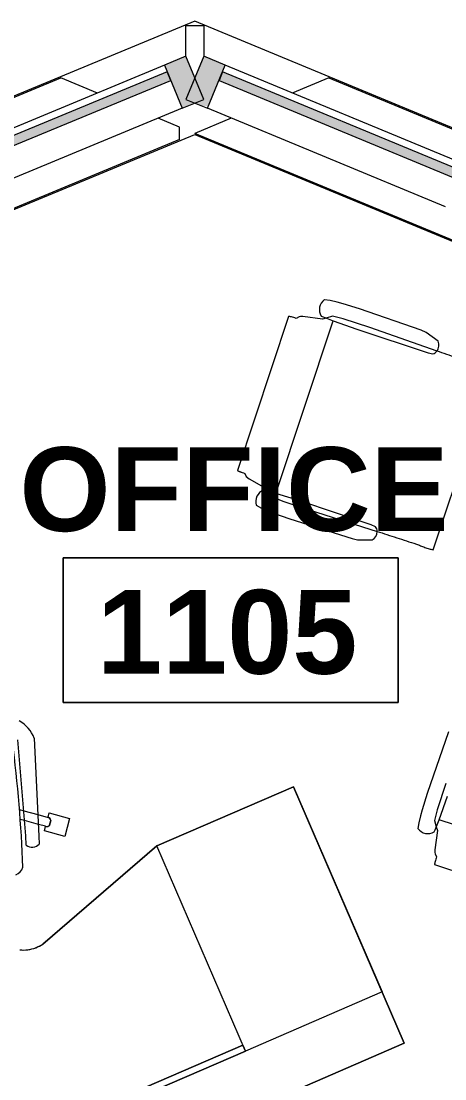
# Model space of a CAD drawing. Header units: inches. Extents: x 488 to 2071, y 800 to 2512.
# Drawn here: x 1478.7 to 1524.2, y 2398.8 to 2512.4 of the extents above; entities that cross this region are included whole.
import ezdxf

# ---------------------------------------------------------------- set-up
doc = ezdxf.new("R2010")
doc.units = ezdxf.units.IN
doc.header["$MEASUREMENT"] = 0
for name, color, linetype, lineweight in [('A-AREA-IDEN', 2, 'Continuous', 9), ('A-Flor-Shel-Tptn', 8, 'Continuous', 9), ('A-GLAZ-CURT', 52, 'Continuous', 9), ('A-GLAZ-CWMG', 51, 'Continuous', 13), ('A-Glaz-Shel', 8, 'Continuous', 9), ('A-Glaz-Shel-Sill', 8, 'Continuous', 9), ('A-WALL', 113, 'Continuous', 9), ('I-FURN', 30, 'Continuous', 9), ('I-FURN-PNLS', 30, 'Continuous', 9)]:
    doc.layers.add(name, color=color, linetype=linetype, lineweight=lineweight)
doc.styles.add('Swis721 Lt BT_B', font='', dxfattribs={"height": 9})
doc.styles.get('Swis721 Lt BT_B').set_extended_font_data('Swis721 Lt BT', bold=True)

# ---------------------------------------------------------------- blocks, each defined once
blk = doc.blocks.new('Revit Link EDITED_dwg_MUL1-V5-Level 1 POWER')
at = {"layer": 'A-Glaz-Shel', "color": 7, "flags": 128}
blk.add_lwpolyline([(-1, 2.97), (-1, 6.25), (1, 6.25), (1, 2.97)], dxfattribs=at)
blk = doc.blocks.new('Revit Link EDITED_dwg-5488103-Level 1 POWER')
at = {"layer": 'A-Glaz-Shel-Sill', "color": 7, "flags": 128}
for points in [[(2027.09, 2231.29), (2027.09, 2292.98), (1497.37, 2512.39), (550.6, 2120.23), (488.05, 1969.23)], [(1414.2, 2465.76), (1497.37, 2500.22), (1593.76, 2460.29)]]:
    blk.add_lwpolyline(points, dxfattribs=at)
at = {"extrusion": (0, 0, -1), "zscale": -1}
blk.add_blockref('Revit Link EDITED_dwg_MUL1-V5-Level 1 POWER', (-1497.37, 2505.63), dxfattribs=at)
blk = doc.blocks.new('F - CONF TABLE _ROUND-4 CHAIRS_ - Lam 30Dia Single-Column Base-5124695-Level 1 POWER')
at = {"layer": 'I-FURN'}
for p, q in [((-56.14, 14.52), (-56.75, 14.41)), ((-55.37, 14.59), (-56.14, 14.52)), ((-54.72, 14.62), (-55.37, 14.59)), ((-52.86, 14.67), (-54.72, 14.62)), ((-45.86, 14.57), (-52.86, 14.67)), ((-45.27, 14.51), (-45.86, 14.57)), ((-43.76, 14.02), (-45.27, 14.51)), ((-56.53, 12.63), (-56.3, 12.61)), ((-56.3, 12.61), (-55.14, 12.54)), ((-55.97, 12.59), (-56.3, 12.36)), ((-55.37, 12.99), (-55.97, 12.59)), ((-54.2, 13.1), (-55.37, 12.99)), ((-55.14, 12.54), (-52.45, 12.5)), ((-55.14, -6.98), (-55.14, 12.54)), ((-51.2, 13.1), (-54.2, 13.1)), ((-52.45, 12.5), (-44.37, 12.5)), ((-43.54, 12.99), (-51.2, 13.1)), ((-44.37, 12.5), (-43.87, 12.56)), ((-37.21, -7.39), (-37.21, 12.95)), ((-59.85, 11.5), (-59.85, -5.93)), ((-58.75, 11.81), (-59.01, 11.55)), ((-58.61, 11.88), (-58.75, 11.81)), ((-58.37, 11.96), (-58.61, 11.88)), ((-56.3, 12.36), (-58.37, 11.96)), ((-59.01, -5.99), (-58.75, -6.24)), ((-58.75, -6.24), (-58.37, -6.39)), ((-58.37, -6.39), (-56.3, -6.79)), ((-56.3, -6.79), (-55.96, -7.02)), ((-56.3, -7.04), (-56.53, -7.06)), ((-55.14, -6.98), (-56.3, -7.04)), ((-55.96, -7.02), (-55.37, -7.43)), ((-55.37, -7.43), (-54.2, -7.53)), ((-52.45, -6.93), (-55.14, -6.98)), ((-54.2, -7.53), (-51.2, -7.53)), ((-44.37, -6.93), (-52.45, -6.93)), ((-51.2, -7.53), (-43.54, -7.42)), ((-43.87, -6.99), (-44.37, -6.93)), ((-56.75, -8.84), (-56.14, -8.95)), ((-56.14, -8.95), (-55.37, -9.02)), ((-55.37, -9.02), (-54.72, -9.05)), ((-54.72, -9.05), (-52.86, -9.1)), ((-52.86, -9.1), (-45.86, -9)), ((-45.86, -9), (-45.27, -8.94)), ((-45.27, -8.94), (-43.76, -8.45)), ((-29.51, -25.42), (-29.6, -32.42)), ((-28.03, -30.77), (-28.03, -33.77)), ((-29.6, -32.42), (-29.56, -34.28)), ((-27.48, -34.7), (-27.44, -32.02)), ((-28.03, -33.77), (-27.93, -34.93)), ((-29.56, -34.28), (-29.52, -34.93)), ((-29.52, -34.93), (-29.46, -35.7)), ((-27.93, -34.93), (-27.53, -35.53)), ((-27.55, -35.86), (-27.48, -34.7)), ((-7.96, -34.7), (-27.48, -34.7)), ((-29.46, -35.7), (-29.35, -36.31)), ((-27.57, -36.09), (-27.55, -35.86)), ((-27.53, -35.53), (-27.3, -35.86)), ((-27.3, -35.86), (-26.9, -37.93)), ((-26.9, -37.93), (-26.82, -38.17)), ((-26.82, -38.17), (-26.75, -38.31)), ((-26.75, -38.31), (-26.49, -38.57)), ((-26.44, -39.41), (-9.01, -39.41))]:
    blk.add_line(p, q, dxfattribs=at)
for centre, radius, start, end in [((-55.68, 13.64), 1.32, 144.065, 229.935), ((-44.61, 13.3), 1.12, 343.9109, 40.257), ((-44.29, 13.22), 0.781, 302.3218, 343.1534), ((-55.68, -8.07), 1.32, 130.065, 215.935), ((-44.29, -7.65), 0.781, 16.8466, 57.6782), ((-44.61, -7.73), 1.12, 319.743, 16.0891), ((-28.58, -35.24), 1.32, 234.065, 319.935)]:
    blk.add_arc(centre, radius, start, end, dxfattribs=at)
for points in [[(-39.12, 12.95), (-39.87, 12.95), (-41.34, 12.96), (-42.81, 12.98), (-43.54, 12.99)], [(-43.54, -7.42), (-42.81, -7.41), (-41.34, -7.4), (-39.87, -7.39), (-39.12, -7.38)], [(-39.12, -7.38), (-38.96, -7.39), (-38.64, -7.41), (-38.32, -7.42), (-38.15, -7.43)]]:
    blk.add_open_spline(points, degree=3, dxfattribs=at)
for points, knots in [([(-59.01, 11.55), (-59.2, 11.55), (-59.47, 11.54), (-59.69, 11.53), (-59.78, 11.52), (-59.83, 11.51), (-59.84, 11.5), (-59.85, 11.5)], [0, 0, 0, 0, 0.444444, 0.666667, 0.777778, 0.888889, 1, 1, 1, 1]), ([(-59.85, -5.93), (-59.84, -5.93), (-59.83, -5.94), (-59.78, -5.95), (-59.71, -5.96), (-59.63, -5.96), (-59.53, -5.97), (-59.37, -5.98), (-59.2, -5.98), (-59.06, -5.99), (-59.01, -5.99)], [0, 0, 0, 0, 0.111111, 0.222222, 0.333333, 0.444444, 0.555556, 0.666667, 0.888889, 1, 1, 1, 1]), ([(-38.15, -7.43), (-38.08, -7.43), (-37.91, -7.43), (-37.59, -7.43), (-37.29, -7.41), (-37.21, -7.39), (-37.21, -7.39)], [0, 0, 0, 0, 0.181818, 0.363636, 0.727273, 1, 1, 1, 1]), ([(-26.49, -38.57), (-26.49, -38.76), (-26.48, -39.03), (-26.47, -39.25), (-26.45, -39.34), (-26.45, -39.39), (-26.44, -39.41), (-26.44, -39.41)], [0, 0, 0, 0, 0.444444, 0.666667, 0.777778, 0.888889, 1, 1, 1, 1])]:
    blk.add_open_spline(points, degree=3, knots=knots, dxfattribs=at)
blk = doc.blocks.new('Zira Wksta 9 - Type 1-V25-Level 1 POWER')
at = {"layer": 'I-FURN'}
for p, q in [((-48.56, -36.42), (-47.32, -34.85)), ((-48.56, -36.42), (-47.32, -34.85)), ((-47.32, -34.85), (-45.56, -36.26)), ((-47.32, -34.85), (-45.56, -36.26)), ((-44.79, -35.95), (-44.47, -35.18)), ((-48.5, -45.82), (-44.79, -35.95)), ((-45.56, -36.26), (-45.86, -36.63)), ((-45.56, -36.26), (-45.86, -36.63)), ((-43.16, -35.62), (-43.52, -36.56)), ((-46.8, -37.82), (-48.56, -36.42)), ((-46.8, -37.82), (-48.56, -36.42)), ((-43.52, -36.56), (-46.82, -46.35)), ((-46.5, -37.44), (-46.8, -37.82)), ((-46.5, -37.44), (-46.8, -37.82)), ((-46.32, -36.6), (-46.64, -37)), ((-46.32, -36.6), (-46.64, -37)), ((-46.63, -37), (-46.32, -36.61)), ((-46.63, -37), (-46.32, -36.61)), ((-45.61, -38.13), (-46.49, -37.43)), ((-45.61, -38.13), (-46.49, -37.43)), ((-45.87, -36.65), (-45.24, -37.15)), ((-45.87, -36.65), (-45.24, -37.15)), ((-45.24, -37.15), (-44.04, -38.11)), ((-45.24, -37.15), (-44.04, -38.11)), ((-44.38, -39.12), (-45.61, -38.13)), ((-44.38, -39.12), (-45.61, -38.13)), ((-44.04, -38.11), (-43.64, -38.42)), ((-44.04, -38.11), (-43.64, -38.42)), ((-44, -39.42), (-44.38, -39.12)), ((-44, -39.42), (-44.38, -39.12))]:
    blk.add_line(p, q, dxfattribs=at)
for centre, radius, start, end in [((101.32, -88.89), 153.52, 158.8817, 163.9281), ((-40.89, -34.43), 1.31, 89.45, 139.3635), ((-44.03, -36.03), 0.956, 25.2969, 117.5166), ((-46.25, -37.12), 0.407, 162.5719, 232.2416), ((-46.25, -37.12), 0.407, 162.5719, 232.2416), ((-46.24, -37.11), 0.406, 164.0266, 177.5026), ((-46.24, -37.11), 0.406, 164.0266, 231.4068), ((-46.24, -37.11), 0.406, 177.5026, 217.9307), ((-46.24, -37.11), 0.406, 217.9307, 231.4068), ((-46.12, -36.95), 0.407, 50.5719, 120.2416), ((-46.12, -36.95), 0.407, 50.5719, 120.2416), ((-46.12, -36.96), 0.406, 64.8828, 118.7869), ((-46.12, -36.96), 0.406, 51.4068, 118.7869), ((-46.12, -36.96), 0.406, 51.4068, 64.8828), ((-44.87, -45.97), 3.63, 177.5857, 217.4546)]:
    blk.add_arc(centre, radius, start, end, dxfattribs=at)
at = {"layer": 'I-FURN-PNLS'}
for p, q in [((-72, 0), (0, 0)), ((-72, -30), (-72, 0)), ((0, 0), (-72, 0)), ((-72, 0), (-72, -30)), ((-72, -30), (-72, 0)), ((-72, 0), (0, 0)), ((-72, -30), (-72, -6)), ((-72, -6), (-56, -6)), ((-56, -6), (-56, -30)), ((-56, -6), (-16, -6)), ((-16, -6), (-56, -6)), ((-56, -6), (-56, -6.69)), ((-56, -6.69), (-56, -6)), ((-56, -6.69), (-16, -6.69)), ((-16, -6.69), (-56, -6.69)), ((-40.59, -25.16), (-56, -30)), ((-56, -30), (-40.59, -25.16)), ((-40.59, -25.16), (-56, -30)), ((-56, -30), (-72, -30)), ((-56, -30), (-72, -30)), ((-72, -30), (-56, -30)), ((-56, -30), (-72, -30))]:
    blk.add_line(p, q, dxfattribs=at)
for start, end in [(61.4531, 100.0695), (87.1974, 100.0695), (61.4531, 100.0695), (61.4531, 87.1974)]:
    blk.add_arc((-39.92, -28.95), 3.85, start, end, dxfattribs=at)
blk = doc.blocks.new('System Panel - Glazed-5309572-Level 1 POWER')
at = {"layer": 'A-GLAZ-CURT'}
blk.add_hatch(color=7, dxfattribs=at).paths.add_polyline_path([(13.84, 0.75), (13.84, 1.75), (-13.84, 1.75), (-13.84, 0.75), (-1.09, 0.75)], flags=0)
at = {"layer": 'A-GLAZ-CURT', "color": 55, "lineweight": 20}
for p, q in [((13.84, 1.75), (-13.84, 1.75)), ((-13.84, 1.75), (-13.84, 0.75)), ((13.84, 0.75), (13.84, 1.75)), ((-13.84, 0.75), (13.84, 0.75))]:
    blk.add_line(p, q, dxfattribs=at)
blk = doc.blocks.new('System Panel - Glazed-5309580-Level 1 POWER')
at = {"layer": 'A-GLAZ-CURT'}
blk.add_hatch(color=7, dxfattribs=at).paths.add_polyline_path([(-17.26, 0.75), (17.26, 0.75), (17.26, 1.75), (-17.26, 1.75)], flags=0)
at = {"layer": 'A-GLAZ-CURT', "color": 55, "lineweight": 20}
for p, q in [((17.26, 1.75), (-17.26, 1.75)), ((-17.26, 1.75), (-17.26, 0.75)), ((17.26, 0.75), (17.26, 1.75)), ((-17.26, 0.75), (17.26, 0.75))]:
    blk.add_line(p, q, dxfattribs=at)
blk = doc.blocks.new('Rectangular Mullion - 2_5_ x 5_ rectangular-5309582-Level 1 POWER')
at = {"layer": 'A-GLAZ-CWMG', "lineweight": 9}
blk.add_hatch(color=7, dxfattribs=at).paths.add_polyline_path([(-2.5, 2.5), (-1.04, 2.5), (-1.77, 1.77), (0, 0), (0, -2.5), (-2.5, -2.5), (-2.5, 1.77)], flags=0)
at = {"layer": 'A-GLAZ-CWMG', "color": 55, "lineweight": 20}
for p, q in [((-2.5, 2.5), (0, 2.5)), ((-2.5, -2.5), (-2.5, 2.5)), ((0, 2.5), (0, -2.5)), ((0, -2.5), (-2.5, -2.5))]:
    blk.add_line(p, q, dxfattribs=at)
blk = doc.blocks.new('Rectangular Mullion - 2_5_ x 5_ rectangular-5308301-Level 1 POWER')
at = {"layer": 'A-GLAZ-CWMG', "lineweight": 9}
for p, q in [((1494.11, 2507.66), (1462.22, 2494.45)), ((1496.02, 2503.04), (1464.13, 2489.83))]:
    blk.add_line(p, q, dxfattribs=at)
blk = doc.blocks.new('Rectangular Mullion - 2_5_ x 5_ rectangular-5309581-Level 1 POWER')
at = {"layer": 'A-GLAZ-CWMG', "lineweight": 9}
blk.add_hatch(color=7, dxfattribs=at).paths.add_polyline_path([(0, 2.5), (-1.89, 2.5), (-2.5, 2.25), (-2.5, -2.5), (0, -2.5), (0, 1.78)], flags=0)
at = {"layer": 'A-GLAZ-CWMG', "color": 55, "lineweight": 20}
for p, q in [((0, 2.5), (-2.5, 2.5)), ((-2.5, 2.5), (-2.5, -2.5)), ((0, -2.5), (0, 2.5)), ((-2.5, -2.5), (0, -2.5))]:
    blk.add_line(p, q, dxfattribs=at)
blk = doc.blocks.new('Rectangular Mullion - 2_5_ x 5_ rectangular-5308473-Level 1 POWER')
at = {"layer": 'A-GLAZ-CWMG', "lineweight": 9}
for p, q in [((1526.21, 2497.07), (1500.64, 2507.66)), ((1524.3, 2492.45), (1498.73, 2503.04))]:
    blk.add_line(p, q, dxfattribs=at)
blk = doc.blocks.new('Room Tag - Room Name and Number-3379422-Level 1 POWER')
at = {"layer": 'A-AREA-IDEN'}
for p, q in [((-0.1881, -0.1636), (-0.1881, -0.0018)), ((-0.1881, -0.0018), (0.1869, -0.0018)), ((0.1869, -0.0018), (-0.1881, -0.0018)), ((-0.1881, -0.0018), (-0.1881, -0.1636)), ((0.1869, -0.0018), (0.1869, -0.1636)), ((0.1869, -0.1636), (0.1869, -0.0018)), ((0.1869, -0.1636), (-0.1881, -0.1636)), ((-0.1881, -0.1636), (0.1869, -0.1636))]:
    blk.add_line(p, q, dxfattribs=at)

msp = doc.modelspace()

# ---------------------------------------------------------------- linework, layer by layer
at = {"layer": 'A-WALL'}
for p, q in [((552.8, 2121), (1483, 2506.31)), ((1486.92, 2504.68), (1483, 2506.31)), ((1511.75, 2506.31), (1507.83, 2504.68)), ((1511.75, 2506.31), (2015.97, 2297.45)), ((1495.74, 2501.03), (1493.45, 2501.98)), ((1501.29, 2501.98), (1497.37, 2500.35)), ((1495.74, 2499.68), (1495.74, 2501.03)), ((1495.74, 2499.68), (1414.15, 2465.88)), ((1593.81, 2460.41), (1497.37, 2500.35))]:
    msp.add_line(p, q, dxfattribs=at)

# ---------------------------------------------------------------- block references
at = {"layer": 'A-AREA-IDEN', "xscale": 95.99999999999994, "yscale": 95.99999999999994, "zscale": 95.99999999999994}
msp.add_blockref('Room Tag - Room Name and Number-3379422-Level 1 POWER', (1501.28, 2454.94), dxfattribs=at)
at = {"layer": 'A-Flor-Shel-Tptn', "color": 7}
msp.add_blockref('Revit Link EDITED_dwg-5488103-Level 1 POWER', (0, 0), dxfattribs=at)
at = {"layer": 'A-GLAZ-CURT'}
for name, p, rotation in [('System Panel - Glazed-5309580-Level 1 POWER', (1479.12, 2498.74), 22.49999999995562), ('System Panel - Glazed-5309572-Level 1 POWER', (1512.47, 2500.05), 337.4999999999997)]:
    msp.add_blockref(name, p, dxfattribs=dict(at, rotation=rotation))
at = {"layer": 'A-GLAZ-CWMG', "lineweight": 9, "extrusion": (0, 0, -1), "rotation": 157.5000000000444}
msp.add_blockref('Rectangular Mullion - 2_5_ x 5_ rectangular-5309582-Level 1 POWER', (-1497.37, 2506.31), dxfattribs=at)
at = {"layer": 'A-GLAZ-CWMG', "lineweight": 9, "rotation": 157.4999999999997}
msp.add_blockref('Rectangular Mullion - 2_5_ x 5_ rectangular-5309581-Level 1 POWER', (1497.37, 2506.31), dxfattribs=at)
at = {"layer": 'A-GLAZ-CWMG', "lineweight": 9}
for name in ['Rectangular Mullion - 2_5_ x 5_ rectangular-5308301-Level 1 POWER', 'Rectangular Mullion - 2_5_ x 5_ rectangular-5308473-Level 1 POWER']:
    msp.add_blockref(name, (0, 0), dxfattribs=at)
at = {"layer": 'I-FURN'}
for name, p, rotation in [('F - CONF TABLE _ROUND-4 CHAIRS_ - Lam 30Dia Single-Column Base-5124695-Level 1 POWER', (1560.62, 2450.94), 341.6431286694832), ('Zira Wksta 9 - Type 1-V25-Level 1 POWER', (1453.77, 2374.12), 203.3568713305218)]:
    msp.add_blockref(name, p, dxfattribs=dict(at, rotation=rotation))

# ---------------------------------------------------------------- texts
at = {"layer": 'A-AREA-IDEN', "char_height": 9, "attachment_point": 1, "style": 'Swis721 Lt BT_B'}
for s, insert, width in [('OFFICE', (1478.54, 2466.65), 54.843), ('1105', (1486.87, 2451.33), 33.936)]:
    msp.add_mtext(s, dxfattribs=dict(at, insert=insert, width=width))

doc.saveas('drawing.dxf')
